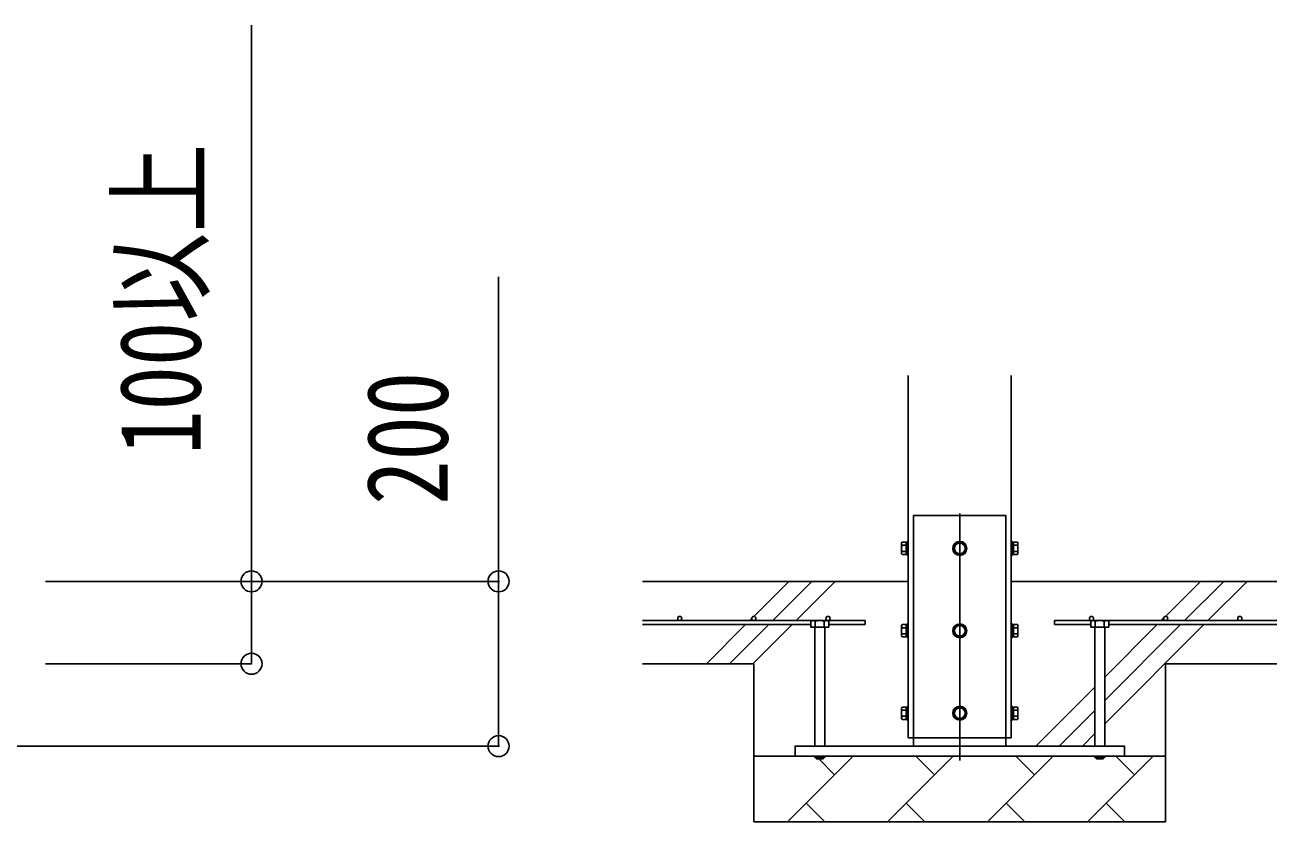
# Model space of a CAD drawing. Units: millimetres, scale not verified. Extents: x -12615 to 12615, y -8910 to 8910.
# Drawn here: x 670 to 2190, y -6656 to -5689 of the extents above; entities that cross this region are included whole.
import ezdxf
from ezdxf.enums import TextEntityAlignment as Align

# ---------------------------------------------------------------- set-up
doc = ezdxf.new("R2010")
doc.units = ezdxf.units.MM
doc.header["$LTSCALE"] = 40
for name, color, linetype in [('0-3_YKK_11', 7, 'Continuous'), ('0-4_YKK_12', 2, 'Continuous'), ('0-5_YKK_13', 4, 'Continuous'), ('0-6_YKK_A1', 4, 'Continuous'), ('0-7_YKK_D', 6, 'Continuous')]:
    doc.layers.add(name, color=color, linetype=linetype)
doc.styles.add('ＭＳ ゴシック', font='')
doc.styles.get('ＭＳ ゴシック').set_extended_font_data('MS Gothic')

msp = doc.modelspace()

# ---------------------------------------------------------------- linework, layer by layer
at = {"layer": '0-3_YKK_11'}
for p, q in [((1555.06, -6575.73), (1605.06, -6575.73)), ((2055.06, -6575.73), (2005.06, -6575.73))]:
    msp.add_line(p, q, dxfattribs=at)
at = {"layer": '0-4_YKK_12'}
msp.add_line((1805.06, -6281.23), (1805.06, -6581.23), dxfattribs=at)
at = {"layer": '0-5_YKK_13'}
for p, q in [((1749.06, -6283.73), (1861.06, -6283.73)), ((1861.06, -6553.73), (1861.06, -6283.73)), ((1734.36, -6317.24), (1734.94, -6316.23)), ((1734.36, -6317.24), (1734.36, -6330.23)), ((1739.86, -6316.23), (1734.94, -6316.23)), ((1739.86, -6319.98), (1734.94, -6319.98)), ((1739.86, -6316.23), (1739.86, -6331.23)), ((1741.46, -6316.69), (1739.86, -6316.69)), ((1739.86, -6323.23), (1739.86, -6316.69)), ((1739.86, -6323.23), (1741.46, -6323.23)), ((1741.46, -6323.23), (1741.46, -6316.69)), ((1868.66, -6316.68), (1870.26, -6316.68)), ((1868.66, -6323.23), (1868.66, -6316.68)), ((1870.26, -6323.23), (1868.66, -6323.23)), ((1870.26, -6316.22), (1875.18, -6316.22)), ((1870.26, -6316.22), (1870.26, -6331.23)), ((1870.26, -6323.23), (1870.26, -6316.68)), ((1870.26, -6319.98), (1875.18, -6319.98)), ((1875.76, -6317.23), (1875.18, -6316.22)), ((1875.76, -6317.23), (1875.76, -6330.23)), ((1734.36, -6330.23), (1734.94, -6331.23)), ((1739.86, -6327.48), (1734.94, -6327.48)), ((1739.86, -6331.23), (1734.94, -6331.23)), ((1739.86, -6324.23), (1741.46, -6324.23)), ((1739.86, -6330.78), (1739.86, -6324.23)), ((1739.86, -6330.78), (1741.46, -6330.78)), ((1741.46, -6330.78), (1741.46, -6324.23)), ((1870.26, -6324.23), (1868.66, -6324.23)), ((1868.66, -6330.78), (1868.66, -6324.23)), ((1870.26, -6330.78), (1868.66, -6330.78)), ((1870.26, -6330.78), (1870.26, -6324.23)), ((1870.26, -6327.48), (1875.18, -6327.48)), ((1870.26, -6331.23), (1875.18, -6331.23)), ((1875.76, -6330.23), (1875.18, -6331.23)), ((1625.56, -6411.23), (1624.09, -6412.08)), ((1625.56, -6411.23), (1644.56, -6411.23)), ((1629.57, -6419.23), (1629.57, -6412.08)), ((1640.54, -6419.23), (1640.54, -6412.08)), ((1644.56, -6411.23), (1646.03, -6412.08)), ((1646.03, -6419.23), (1646.03, -6412.08)), ((1965.56, -6411.23), (1964.09, -6412.08)), ((1964.09, -6419.23), (1964.09, -6412.08)), ((1984.56, -6411.23), (1965.56, -6411.23)), ((1969.57, -6419.23), (1969.57, -6412.08)), ((1980.54, -6419.23), (1980.54, -6412.08)), ((1984.56, -6411.23), (1986.03, -6412.08)), ((1629.06, -6419.23), (1629.06, -6563.73)), ((1641.06, -6419.23), (1641.06, -6563.73)), ((1734.36, -6417.24), (1734.94, -6416.23)), ((1734.36, -6417.24), (1734.36, -6430.23)), ((1734.36, -6430.23), (1734.94, -6431.23)), ((1739.86, -6416.23), (1734.94, -6416.23)), ((1739.86, -6419.98), (1734.94, -6419.98)), ((1739.86, -6427.48), (1734.94, -6427.48)), ((1739.86, -6416.23), (1739.86, -6431.23)), ((1741.46, -6416.69), (1739.86, -6416.69)), ((1739.86, -6423.23), (1739.86, -6416.69)), ((1739.86, -6423.23), (1741.46, -6423.23)), ((1739.86, -6424.23), (1741.46, -6424.23)), ((1739.86, -6430.78), (1739.86, -6424.23)), ((1741.46, -6423.23), (1741.46, -6416.69)), ((1741.46, -6430.78), (1741.46, -6424.23)), ((1868.66, -6416.68), (1870.26, -6416.68)), ((1868.66, -6423.23), (1868.66, -6416.68)), ((1870.26, -6423.23), (1868.66, -6423.23)), ((1870.26, -6424.23), (1868.66, -6424.23)), ((1868.66, -6430.78), (1868.66, -6424.23)), ((1870.26, -6416.22), (1875.18, -6416.22)), ((1870.26, -6416.22), (1870.26, -6431.23)), ((1870.26, -6423.23), (1870.26, -6416.68)), ((1870.26, -6419.98), (1875.18, -6419.98)), ((1870.26, -6430.78), (1870.26, -6424.23)), ((1870.26, -6427.48), (1875.18, -6427.48)), ((1875.76, -6417.23), (1875.18, -6416.22)), ((1875.76, -6430.23), (1875.18, -6431.23)), ((1875.76, -6417.23), (1875.76, -6430.23)), ((1969.06, -6419.23), (1969.06, -6563.73)), ((1981.06, -6419.23), (1981.06, -6563.73)), ((1739.86, -6431.23), (1734.94, -6431.23)), ((1739.86, -6430.78), (1741.46, -6430.78)), ((1870.26, -6430.78), (1868.66, -6430.78)), ((1870.26, -6431.23), (1875.18, -6431.23)), ((1734.36, -6517.24), (1734.94, -6516.23)), ((1734.36, -6517.24), (1734.36, -6530.23)), ((1739.86, -6516.23), (1734.94, -6516.23)), ((1739.86, -6519.98), (1734.94, -6519.98)), ((1739.86, -6516.23), (1739.86, -6531.23)), ((1741.46, -6516.69), (1739.86, -6516.69)), ((1739.86, -6523.23), (1739.86, -6516.69)), ((1741.46, -6523.23), (1741.46, -6516.69)), ((1868.66, -6516.68), (1870.26, -6516.68)), ((1868.66, -6523.23), (1868.66, -6516.68)), ((1870.26, -6516.22), (1875.18, -6516.22)), ((1870.26, -6516.22), (1870.26, -6531.23)), ((1870.26, -6523.23), (1870.26, -6516.68)), ((1870.26, -6519.98), (1875.18, -6519.98)), ((1875.76, -6517.23), (1875.18, -6516.22)), ((1875.76, -6517.23), (1875.76, -6530.23)), ((1734.36, -6530.23), (1734.94, -6531.23)), ((1739.86, -6527.48), (1734.94, -6527.48)), ((1739.86, -6531.23), (1734.94, -6531.23)), ((1739.86, -6523.23), (1741.46, -6523.23)), ((1739.86, -6524.23), (1741.46, -6524.23)), ((1739.86, -6530.78), (1739.86, -6524.23)), ((1739.86, -6530.78), (1741.46, -6530.78)), ((1741.46, -6530.78), (1741.46, -6524.23)), ((1870.26, -6523.23), (1868.66, -6523.23)), ((1870.26, -6524.23), (1868.66, -6524.23)), ((1868.66, -6530.78), (1868.66, -6524.23)), ((1870.26, -6530.78), (1868.66, -6530.78)), ((1870.26, -6530.78), (1870.26, -6524.23)), ((1870.26, -6527.48), (1875.18, -6527.48)), ((1870.26, -6531.23), (1875.18, -6531.23)), ((1875.76, -6530.23), (1875.18, -6531.23)), ((1629.06, -6563.73), (1641.06, -6563.73)), ((1861.06, -6563.73), (1861.06, -6553.73)), ((1981.06, -6563.73), (1969.06, -6563.73)), ((1629.06, -6577.23), (1641.06, -6577.23)), ((1981.06, -6577.23), (1969.06, -6577.23))]:
    msp.add_line(p, q, dxfattribs=at)
for points in [[(1749.06, -6563.73), (1749.06, -6553.73), (1749.06, -6283.73)], [(1742.56, -6315.23), (1741.46, -6315.23), (1741.46, -6332.23), (1742.56, -6332.23)], [(1867.56, -6315.23), (1868.66, -6315.23), (1868.66, -6332.23), (1867.56, -6332.23)], [(1646.03, -6419.23), (1624.09, -6419.23), (1624.09, -6412.08)], [(1964.09, -6419.23), (1986.03, -6419.23), (1986.03, -6412.08)], [(1742.56, -6415.23), (1741.46, -6415.23), (1741.46, -6432.23), (1742.56, -6432.23)], [(1867.56, -6415.23), (1868.66, -6415.23), (1868.66, -6432.23), (1867.56, -6432.23)], [(1742.56, -6515.23), (1741.46, -6515.23), (1741.46, -6532.23), (1742.56, -6532.23)], [(1867.56, -6515.23), (1868.66, -6515.23), (1868.66, -6532.23), (1867.56, -6532.23)], [(1629.06, -6575.73), (1629.06, -6577.23), (1631.06, -6579.23), (1639.06, -6579.23)], [(1641.06, -6575.73), (1641.06, -6577.23), (1639.06, -6579.23)], [(1969.06, -6575.73), (1969.06, -6577.23), (1971.06, -6579.23)], [(1981.06, -6575.73), (1981.06, -6577.23), (1979.06, -6579.23), (1971.06, -6579.23)]]:
    msp.add_lwpolyline(points, dxfattribs=at)
for points in [[(1805.06, -6316.22), (1798.56, -6319.98), (1798.56, -6327.48), (1805.06, -6331.23), (1811.56, -6327.48), (1811.56, -6319.98)], [(1805.06, -6416.22), (1798.56, -6419.98), (1798.56, -6427.48), (1805.06, -6431.23), (1811.56, -6427.48), (1811.56, -6419.98)], [(1805.06, -6516.22), (1798.56, -6519.98), (1798.56, -6527.48), (1805.06, -6531.23), (1811.56, -6527.48), (1811.56, -6519.98)], [(1605.06, -6575.73), (2005.06, -6575.73), (2005.06, -6563.73), (1605.06, -6563.73)]]:
    msp.add_lwpolyline(points, close=True, dxfattribs=at)
for centre, radius in [((1805.06, -6323.73), 8.5), ((1805.06, -6323.73), 6.5), ((1805.06, -6423.73), 8.5), ((1805.06, -6423.73), 6.5), ((1805.06, -6523.73), 8.5), ((1805.06, -6523.73), 6.5)]:
    msp.add_circle(centre, radius, dxfattribs=at)
for centre, radius, start, end in [((1737.66, -6318.11), 3.31, 145.51973, 214.48027), ((1746.78, -6323.73), 12.42, 162.41205, 197.58795), ((1805.06, -6323.73), 7.05, 157.21814, 202.78186), ((1805.06, -6323.73), 7.05, 97.21814, 142.78186), ((1805.06, -6323.73), 7.05, 37.21814, 82.78186), ((1805.06, -6323.73), 7.05, 337.21814, 22.78186), ((1872.44, -6318.1), 3.32, 325.61575, 34.38425), ((1863.34, -6323.73), 12.42, 342.41205, 17.58795), ((1737.68, -6329.36), 3.32, 145.61575, 214.38425), ((1805.06, -6323.73), 7.05, 217.21814, 262.78186), ((1805.06, -6323.73), 7.05, 277.21814, 322.78186), ((1872.44, -6329.36), 3.32, 325.61575, 34.38425), ((1626.83, -6416.08), 4.86, 55.61575, 124.38425), ((1635.06, -6429.38), 18.15, 72.41205, 107.58795), ((1643.29, -6416.08), 4.86, 55.61575, 124.38425), ((1966.83, -6416.08), 4.86, 55.61575, 124.38425), ((1975.06, -6429.38), 18.15, 72.41205, 107.58795), ((1983.29, -6416.08), 4.86, 55.61575, 124.38425), ((1737.66, -6418.11), 3.31, 145.51973, 214.48027), ((1746.78, -6423.73), 12.42, 162.41205, 197.58795), ((1737.68, -6429.36), 3.32, 145.61575, 214.38425), ((1805.06, -6423.73), 7.05, 157.21814, 202.78186), ((1805.06, -6423.73), 7.05, 97.21814, 142.78186), ((1805.06, -6423.73), 7.05, 217.21814, 262.78186), ((1805.06, -6423.73), 7.05, 37.21814, 82.78186), ((1805.06, -6423.73), 7.05, 277.21814, 322.78186), ((1805.06, -6423.73), 7.05, 337.21814, 22.78186), ((1872.44, -6418.1), 3.32, 325.61575, 34.38425), ((1863.34, -6423.73), 12.42, 342.41205, 17.58795), ((1872.44, -6429.36), 3.32, 325.61575, 34.38425), ((1737.66, -6518.11), 3.31, 145.51973, 214.48027), ((1746.78, -6523.73), 12.42, 162.41205, 197.58795), ((1805.06, -6523.73), 7.05, 157.21814, 202.78186), ((1805.06, -6523.73), 7.05, 97.21814, 142.78186), ((1805.06, -6523.73), 7.05, 37.21814, 82.78186), ((1805.06, -6523.73), 7.05, 337.21814, 22.78186), ((1872.44, -6518.1), 3.32, 325.61575, 34.38425), ((1863.34, -6523.73), 12.42, 342.41205, 17.58795), ((1737.68, -6529.36), 3.32, 145.61575, 214.38425), ((1805.06, -6523.73), 7.05, 217.21814, 262.78186), ((1805.06, -6523.73), 7.05, 277.21814, 322.78186), ((1872.44, -6529.36), 3.32, 325.61575, 34.38425)]:
    msp.add_arc(centre, radius, start, end, dxfattribs=at)
at = {"layer": '0-6_YKK_A1'}
for p, q in [((1742.56, -6113.73), (1742.56, -6553.73)), ((1867.56, -6553.73), (1867.56, -6113.73)), ((1742.56, -6363.73), (1419.9, -6363.73)), ((1554.84, -6406.24), (1597.35, -6363.73)), ((1578.13, -6411.23), (1625.63, -6363.73)), ((1606.41, -6411.23), (1653.91, -6363.73)), ((2190.22, -6363.73), (1867.56, -6363.73)), ((2054.84, -6406.24), (2097.35, -6363.73)), ((2078.13, -6411.23), (2125.63, -6363.73)), ((2106.41, -6411.23), (2153.91, -6363.73)), ((1690.06, -6411.23), (1419.9, -6411.23)), ((1549.85, -6411.23), (1552.57, -6408.5)), ((1690.06, -6411.23), (1690.06, -6416.23)), ((1920.06, -6411.23), (2190.22, -6411.23)), ((1920.06, -6411.23), (1920.06, -6416.23)), ((2049.85, -6411.23), (2052.57, -6408.5)), ((1624.09, -6416.23), (1419.9, -6416.23)), ((1497.35, -6463.73), (1544.85, -6416.23)), ((1525.63, -6463.73), (1573.13, -6416.23)), ((1553.91, -6463.73), (1601.41, -6416.23)), ((1690.06, -6416.23), (1646.03, -6416.23)), ((1920.06, -6416.23), (1964.09, -6416.23)), ((1981.06, -6536.58), (2101.41, -6416.23)), ((1981.06, -6508.3), (2073.13, -6416.23)), ((1981.06, -6480.01), (2044.85, -6416.23)), ((1986.03, -6416.23), (2190.22, -6416.23)), ((1419.9, -6463.73), (1555.06, -6463.73)), ((1555.06, -6463.73), (1555.06, -6655.73)), ((2055.06, -6463.73), (2190.22, -6463.73)), ((2055.06, -6463.73), (2055.06, -6655.73)), ((1897.35, -6563.73), (1969.06, -6492.01)), ((1925.63, -6563.73), (1969.06, -6520.3)), ((1953.91, -6563.73), (1969.06, -6548.58)), ((1749.06, -6563.73), (1605.06, -6563.73)), ((1605.06, -6563.73), (1605.06, -6575.73)), ((1742.56, -6553.73), (1867.56, -6553.73)), ((1861.06, -6563.73), (2005.06, -6563.73)), ((2005.06, -6563.73), (2005.06, -6575.73)), ((1605.06, -6575.73), (1555.06, -6575.73)), ((2055.06, -6575.73), (1555.06, -6575.73)), ((1595.8, -6655.73), (1675.8, -6575.73)), ((1653.13, -6598.39), (1633.97, -6579.23)), ((1717.22, -6655.73), (1797.22, -6575.73)), ((1774.56, -6598.39), (1751.89, -6575.73)), ((1838.64, -6655.73), (1918.64, -6575.73)), ((1895.98, -6598.39), (1873.32, -6575.73)), ((1960.06, -6655.73), (2040.06, -6575.73)), ((2017.4, -6598.39), (1994.74, -6575.73)), ((2005.06, -6575.73), (2055.06, -6575.73)), ((1618.46, -6633.07), (1641.12, -6655.73)), ((1739.88, -6633.07), (1762.54, -6655.73)), ((1861.3, -6633.07), (1883.96, -6655.73)), ((1982.72, -6633.07), (2005.38, -6655.73)), ((2055.06, -6655.73), (1555.06, -6655.73))]:
    msp.add_line(p, q, dxfattribs=at)
for centre in [(1465.06, -6408.73), (1555.06, -6408.73), (1645.06, -6408.73), (1965.06, -6408.73), (2055.06, -6408.73), (2145.06, -6408.73)]:
    msp.add_circle(centre, 2.5, dxfattribs=at)
at = {"layer": '0-7_YKK_D'}
for p, q in [((695.06, -6363.73), (945.56, -6363.73)), ((695.06, -6363.73), (1246.06, -6363.73)), ((695.06, -6463.73), (945.56, -6463.73)), ((295.06, -6563.73), (1246.06, -6563.73))]:
    msp.add_line(p, q, dxfattribs=at)
for points in [[(945.06, -6463.73), (945.06, -6363.73), (945.06, -5688.53)], [(1245.06, -6563.73), (1245.06, -6363.73), (1245.06, -5994.13)]]:
    msp.add_lwpolyline(points, dxfattribs=at)
for centre in [(945.06, -6363.73), (1245.06, -6363.73), (945.06, -6463.73), (1245.06, -6563.73)]:
    msp.add_circle(centre, 12.75, dxfattribs=at)

# ---------------------------------------------------------------- texts
at = {"layer": '0-7_YKK_D', "style": 'ＭＳ ゴシック', "width": 0.8}
for s, p in [('100以上', (913.06, -6210.13)), ('200', (1213.06, -6270.93))]:
    msp.add_text(s, height=98.97, rotation=90, dxfattribs=at).set_placement(p, align=Align.BOTTOM_LEFT)

doc.saveas('drawing.dxf')
